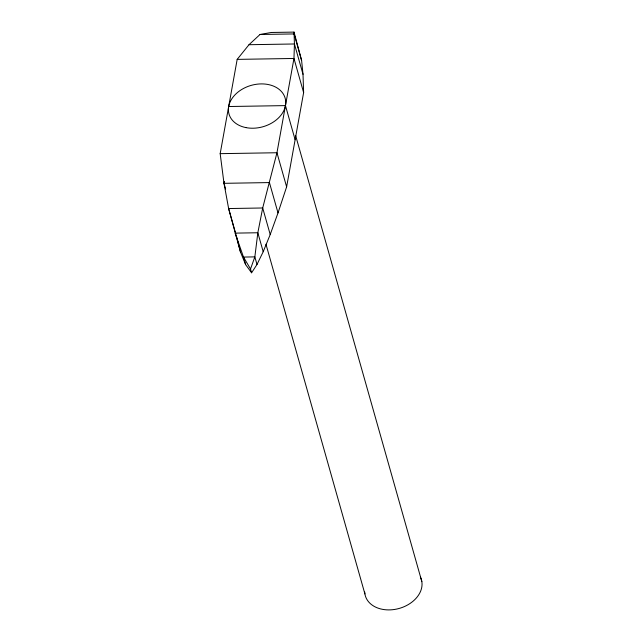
<?xml version="1.0" encoding="UTF-8"?>
<svg xmlns="http://www.w3.org/2000/svg" width="642" height="642" viewBox="0 0 642 642"><rect width="100%" height="100%" fill="white"/><g stroke="black" fill="none" stroke-linecap="round" stroke-linejoin="round"><path stroke-width="0.96" d="M220.174 153.663L237.179 59.385L249 44.715L260.026 34.483L271.325 32.469L294.036 32.1L301.612 60.476L303.016 74.32L303.626 92.6L286.621 186.87L278.01 212.919L270.21 234.539L263.204 251.72L257.001 264.472L251.592 272.786L245.645 264.656L240.493 252.089L228.624 208.546L223.994 183.323L220.174 153.663L276.959 152.74L286.621 186.87M225.607 189.013L223.994 183.323L224.347 181.397M251.592 272.786L250.524 268.998L254.85 256.88L257.835 232.757L262.698 207.984L276.959 152.74L293.964 58.462L294.429 43.977L294.036 32.1L294.1 33.93L301.612 60.476M260.026 34.483L294.1 33.93M249 44.715L294.429 43.977L303.016 74.32M237.179 59.385L293.964 58.462L303.626 92.6M228.672 106.524L285.465 105.601L295.119 139.731M223.994 183.323L269.431 182.577L278.01 212.919M250.524 268.998L243.495 257.073L235.124 233.126L257.835 232.757L263.204 251.72M295.617 135.526L421.826 581.556M270.21 234.539L262.698 207.984L228.624 208.546L235.871 234.145M265.957 244.225L364.905 593.922M257.001 264.472L254.85 256.88L243.495 257.073L245.645 264.656M236.376 236.039L237.107 238.872M237.588 240.758L240.493 252.089M420.398 577.086A29.171 21.507 -15.8 0 1 398.714 608.576A29.171 21.507 -15.8 0 1 364.712 592.044M245.854 127.589A29.171 21.507 -15.8 0 0 285.529 99.879A29.171 21.507 -15.8 0 0 239.819 90.723A29.171 21.507 -15.8 0 0 245.854 127.589"/></g></svg>
